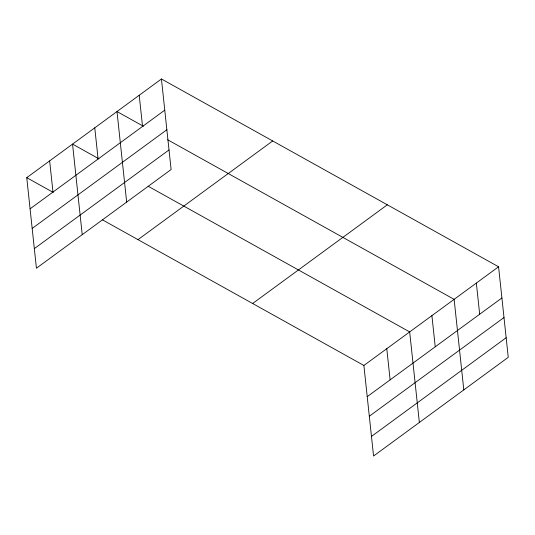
<?xml version="1.0" encoding="UTF-8"?>
<svg xmlns="http://www.w3.org/2000/svg" width="535" height="535" viewBox="0 0 535 535"><rect width="100%" height="100%" fill="white"/><g stroke="black" fill="none" stroke-linecap="round" stroke-linejoin="round"><path stroke-width="0.8" d="M161.436 78.979L171.113 169.528L36.427 268.216L26.75 177.673L161.436 78.979L498.573 266.784L508.25 357.327L373.564 456.021L363.887 365.472L102.345 219.785M30.08 208.844L164.767 110.156M32.174 228.438L166.867 129.751M34.334 248.628L169.02 149.934M138.003 239.647L272.696 140.959M252.634 303.499L387.32 204.811M363.887 365.472L498.573 266.784M367.217 396.649L501.904 297.955M369.31 416.237L503.997 317.549M371.471 436.426L506.157 337.732M143.38 126.247L116.991 111.547L126.668 202.096M167.629 139.755L454.128 299.353L463.805 389.895M98.928 158.815L72.546 144.116L82.223 234.664M148.142 186.227L409.676 331.921L419.353 422.463M26.75 177.673L53.139 192.373M476.351 283.068L479.681 314.239M431.906 315.637L435.236 346.807M386.785 348.7L390.115 379.87M139.214 95.263L142.544 126.441M94.769 127.832L98.099 159.009M49.648 160.895L52.978 192.072"/></g></svg>
